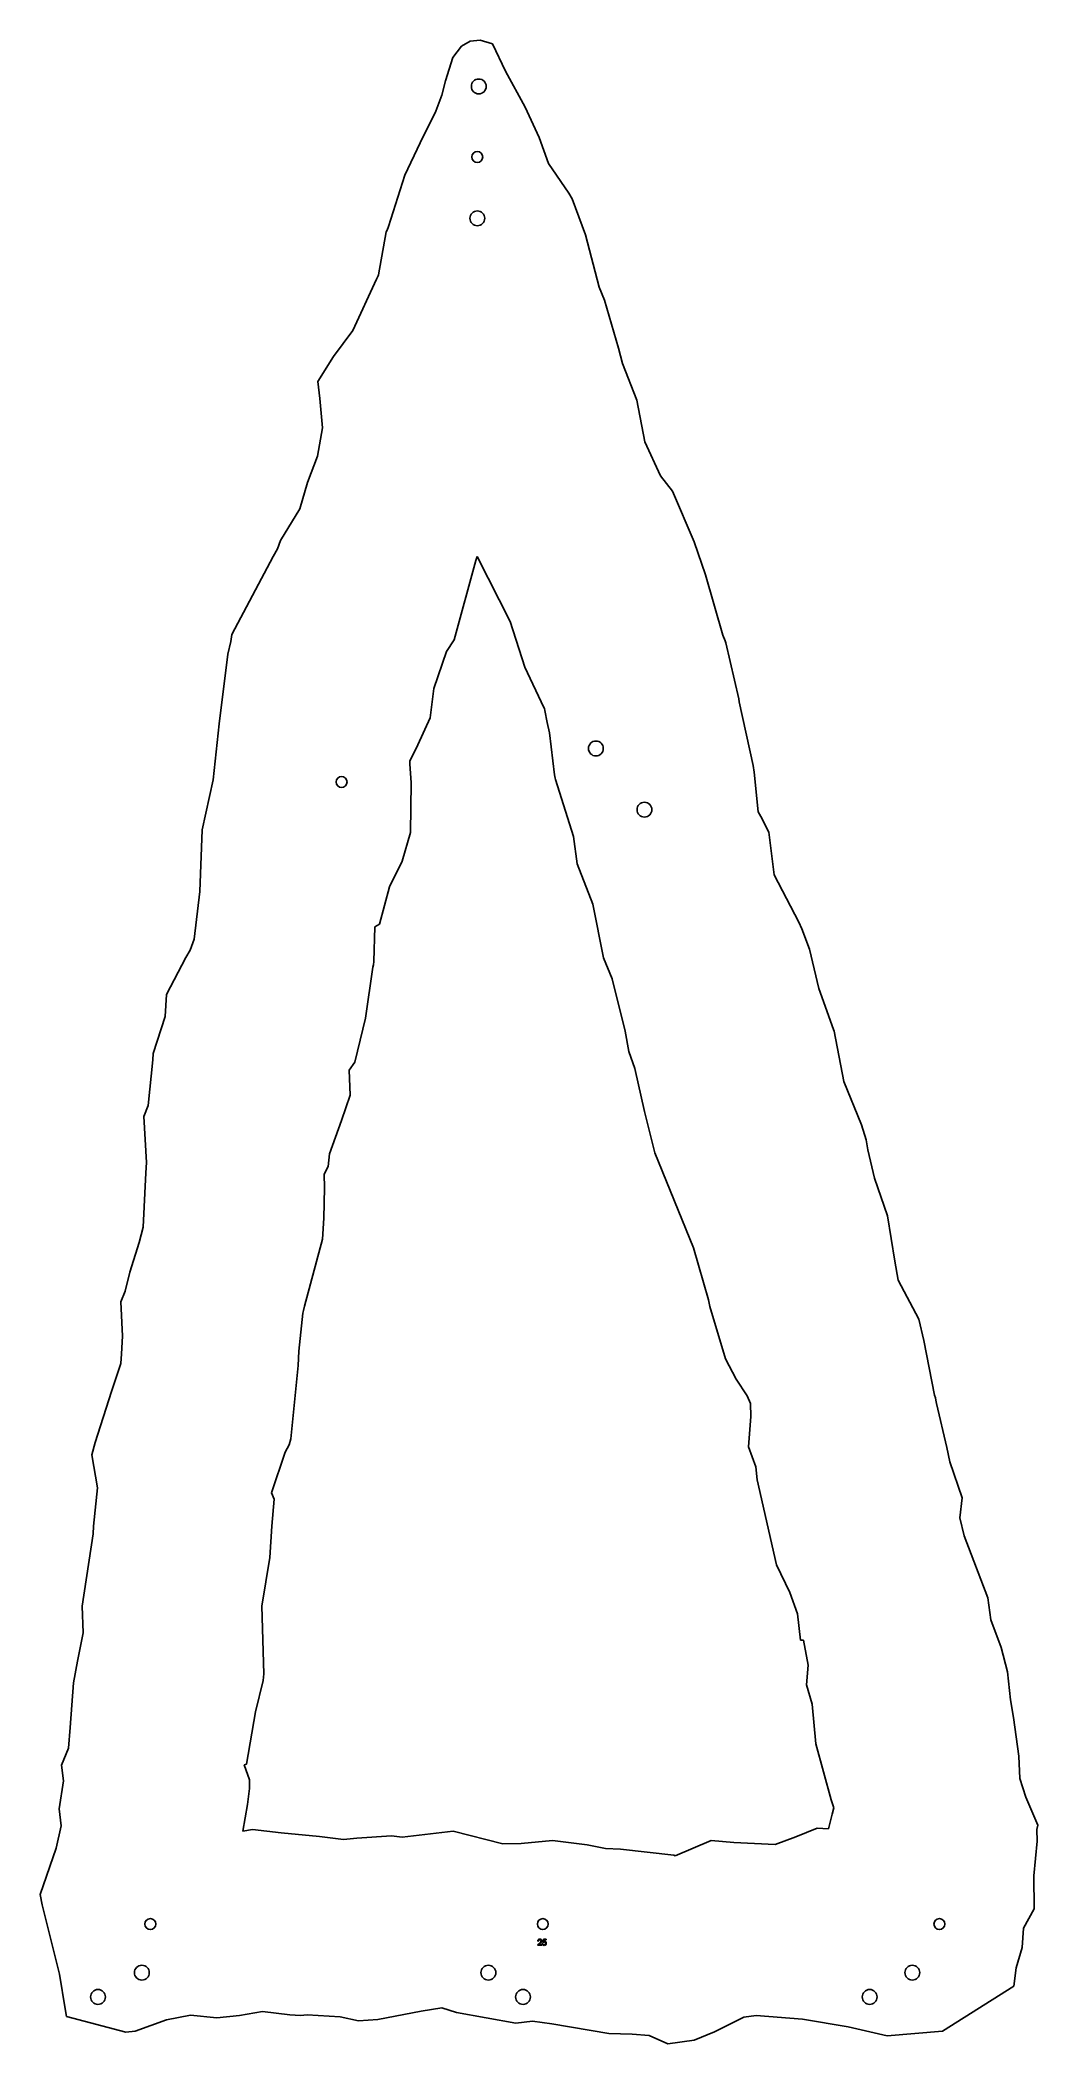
# Model space of a CAD drawing. Header units: millimetres. Extents: x 92 to 914, y 157 to 1808.
import ezdxf

# ---------------------------------------------------------------- set-up
doc = ezdxf.new("R2010")
doc.units = ezdxf.units.MM
doc.linetypes.add('SLD-Durchgehend', pattern=[0])

msp = doc.modelspace()

# ---------------------------------------------------------------- linework, layer by layer
at = {"color": 7, "linetype": 'SLD-Durchgehend', "lineweight": 25}
for p, q in [((432.3, 1794), (439.4, 1803.2)), ((439.4, 1803.2), (446.4, 1807.3)), ((446.4, 1807.3), (454.8, 1808.3)), ((454.8, 1808.3), (464.9, 1805.2)), ((464.9, 1805.2), (475.7, 1782.8)), ((426.3, 1774.6), (432.3, 1794)), ((423.3, 1763), (426.3, 1774.6)), ((475.7, 1782.8), (491.9, 1753)), ((418.2, 1749.8), (423.3, 1763)), ((491.9, 1753), (503.3, 1728.1)), ((405.3, 1723.6), (418.2, 1749.8)), ((392.6, 1696.9), (405.3, 1723.6)), ((503.3, 1728.1), (511, 1706.5)), ((511, 1706.5), (527.8, 1682.1)), ((379.2, 1654.7), (392.6, 1696.9)), ((527.8, 1682.1), (530.6, 1677.4)), ((530.6, 1677.4), (541.5, 1647.8)), ((377.3, 1650.2), (378.1, 1651.6)), ((378.1, 1651.6), (379.2, 1654.7)), ((371, 1614.9), (377.3, 1650.2)), ((541.5, 1647.8), (552.8, 1604.8)), ((350, 1569), (369.5, 1611.3)), ((369.5, 1611.3), (370.7, 1614)), ((370.7, 1614), (371, 1614.9)), ((552.8, 1604.8), (557.2, 1594.1)), ((557.2, 1594.1), (568.6, 1554.5)), ((334.1, 1547.7), (350, 1569)), ((568.6, 1554.5), (571.9, 1542)), ((321, 1527), (334.1, 1547.7)), ((571.9, 1542), (583.6, 1511.7)), ((322.8, 1513), (321, 1527)), ((324.9, 1488.9), (322.8, 1513)), ((583.6, 1511.7), (590.2, 1477.4)), ((320.9, 1465.5), (324.9, 1488.9)), ((590.2, 1477.4), (603.2, 1449.4)), ((312.5, 1443.8), (320.9, 1465.5)), ((306.2, 1422.2), (312.5, 1443.8)), ((603.2, 1449.4), (613, 1436.8)), ((613, 1436.8), (631, 1394.9)), ((290.3, 1396.1), (306.2, 1422.2)), ((284.2, 1382.9), (287.8, 1389.1)), ((287.8, 1389.1), (290.3, 1396.1)), ((631, 1394.9), (640.3, 1367.8)), ((250.3, 1318.6), (284.2, 1382.9)), ((433.3, 1314.1), (451.2, 1379.5)), ((451.2, 1379.5), (452.2, 1382.8)), ((452.2, 1382.8), (479.3, 1329.3)), ((640.3, 1367.8), (654.5, 1318.1)), ((479.3, 1329.3), (491.4, 1291.6)), ((247.1, 1302.5), (249.4, 1312.9)), ((249.4, 1312.9), (250.3, 1318.6)), ((416.5, 1274), (426.9, 1304.6)), ((426.9, 1304.6), (433.3, 1314.1)), ((654.5, 1318.1), (656.5, 1313.5)), ((656.5, 1313.5), (657, 1311.7)), ((657, 1311.7), (667.6, 1265.6)), ((239.9, 1244.9), (247.1, 1302.5)), ((491.4, 1291.6), (507.1, 1258.6)), ((413.6, 1250), (416.5, 1274)), ((507.1, 1258.6), (507.6, 1257.7)), ((507.6, 1257.7), (507.9, 1255.9)), ((507.9, 1255.9), (509.8, 1246.1)), ((667.6, 1265.6), (667.9, 1263.1)), ((667.9, 1263.1), (679.5, 1210.6)), ((234.8, 1198.8), (239.9, 1244.9)), ((403.3, 1227.6), (413.6, 1250)), ((509.8, 1246.1), (511.7, 1237.5)), ((396.8, 1214.2), (403.3, 1227.6)), ((511.7, 1237.5), (516, 1202.9)), ((396.7, 1212.1), (396.8, 1214.2)), ((397.8, 1196.3), (396.7, 1212.1)), ((679.5, 1210.6), (680.3, 1205.3)), ((680.3, 1205.3), (683.7, 1172.6)), ((225.9, 1157.7), (234.8, 1198.8)), ((397.5, 1155.4), (397.8, 1196.3)), ((516, 1202.9), (516.5, 1200.2)), ((516.5, 1200.2), (516.7, 1199.2)), ((516.7, 1199.2), (531.5, 1152.1)), ((683.7, 1172.6), (685.9, 1168.6)), ((224, 1106.8), (225.9, 1157.7)), ((685.9, 1168.6), (692.4, 1155.8)), ((692.4, 1155.8), (696.8, 1120.5)), ((390.4, 1131.9), (397.5, 1155.4)), ((531.5, 1152.1), (534.6, 1129.6)), ((380.2, 1110.7), (390.4, 1131.9)), ((534.6, 1129.6), (547.6, 1096.5)), ((219.4, 1067.5), (224, 1106.8)), ((371.8, 1080.1), (380.2, 1110.7)), ((696.8, 1120.5), (717.2, 1081.6)), ((556.4, 1052.2), (547.6, 1096.5)), ((367.3, 1049.3), (367.9, 1077.9)), ((367.9, 1077.9), (371.8, 1080.1)), ((717.2, 1081.6), (719.6, 1076.2)), ((719.6, 1076.2), (726, 1059.5)), ((212.4, 1052.6), (216.1, 1058.5)), ((216.1, 1058.5), (219.4, 1067.5)), ((726, 1059.5), (733.5, 1027)), ((196.6, 1022.1), (212.4, 1052.6)), ((360.4, 1002.6), (366.4, 1044.6)), ((366.4, 1044.6), (366.9, 1046.5)), ((366.9, 1046.5), (367.3, 1049.3)), ((563.5, 1034.9), (556.4, 1052.2)), ((563.5, 1034.9), (574.2, 991.8)), ((733.5, 1027), (745.5, 993.3)), ((195.4, 1003.9), (196.6, 1022.1)), ((185.5, 973.5), (195.4, 1003.9)), ((351.6, 966.4), (360.4, 1002.6)), ((574.2, 991.8), (577.1, 975.2)), ((745.5, 993.3), (746.2, 991.9)), ((746.2, 991.9), (754, 950.4)), ((577.1, 975.2), (582.2, 961)), ((181.4, 930.7), (185.3, 968.3)), ((185.3, 968.3), (185.5, 973.5)), ((346.8, 959.7), (351.6, 966.4)), ((347.8, 939), (346.8, 959.7)), ((582.2, 961), (590, 925.6)), ((754, 950.4), (768.7, 914.7)), ((177.8, 921.5), (181.4, 930.7)), ((340.7, 918.3), (347.8, 939)), ((590, 925.6), (598.5, 891.5)), ((180, 883.7), (177.8, 921.5)), ((330.7, 890.8), (340.7, 918.3)), ((768.7, 914.7), (772.6, 902.2)), ((598.5, 891.5), (630.4, 813.3)), ((772.6, 902.2), (774, 894.2)), ((774, 894.2), (779.3, 870.6)), ((177.3, 830.3), (179.4, 875)), ((179.4, 875), (180, 883.7)), ((326.4, 873.9), (329.6, 880.3)), ((329.6, 880.3), (330.7, 890.8)), ((325.9, 837.9), (326.7, 862.7)), ((326.7, 862.7), (326.4, 873.9)), ((779.3, 870.6), (790.2, 839.6)), ((173.9, 817.7), (177.3, 830.3)), ((324.9, 820.4), (325.9, 837.9)), ((790.2, 839.6), (796, 802.4)), ((166.2, 793.2), (173.9, 817.7)), ((310.2, 765.2), (324.9, 820.4)), ((630.4, 813.3), (642.7, 770.6)), ((162.6, 777.5), (166.2, 793.2)), ((796, 802.4), (799, 786.7)), ((159, 768.9), (162.6, 777.5)), ((799, 786.7), (816, 754.7)), ((160.3, 740.5), (159, 768.9)), ((305.4, 728.3), (308.8, 759.4)), ((308.8, 759.4), (309.2, 761.7)), ((309.2, 761.7), (310.2, 765.2)), ((642.7, 770.6), (643.9, 765)), ((643.9, 765), (656.6, 722)), ((816, 754.7), (820, 737)), ((159.5, 726), (160.3, 740.5)), ((304.8, 716.5), (305.4, 728.3)), ((820, 737), (828.8, 692)), ((151.1, 694.9), (159, 718)), ((159, 718), (159.5, 726)), ((298.9, 656.1), (304.8, 716.5)), ((656.6, 722), (665.6, 705)), ((137.9, 653), (151.1, 694.9)), ((665.6, 705), (674.6, 691.3)), ((674.6, 691.3), (677.4, 685.2)), ((677.4, 685.2), (677.5, 674.4)), ((828.8, 692), (829.6, 689.8)), ((829.6, 689.8), (830, 687.7)), ((830, 687.7), (830.4, 685)), ((830.4, 685), (839, 648.8)), ((677.5, 674.4), (675.6, 649.5)), ((135, 642.9), (137.9, 653)), ((283, 611.6), (294.1, 645)), ((294.1, 645), (297.4, 650.9)), ((297.4, 650.9), (298.9, 656.1)), ((675.6, 649.5), (681.7, 632.9)), ((839, 648.8), (841.4, 637.1)), ((139.6, 615.5), (135, 642.9)), ((681.7, 632.9), (682.9, 622.2)), ((841.4, 637.1), (851.6, 607.5)), ((136.5, 584.1), (139.6, 615.5)), ((285.1, 606.3), (283, 611.6)), ((682.9, 622.2), (698.6, 552.3)), ((283.3, 584.1), (285.1, 606.3)), ((851.6, 607.5), (849.6, 590.9)), ((136.1, 577.6), (136.5, 584.1)), ((281.6, 558.3), (283.3, 584.1)), ((849.6, 590.9), (853.3, 576.1)), ((127.2, 518.2), (136.1, 577.6)), ((853.3, 576.1), (872.7, 525)), ((275.1, 518.1), (281.6, 558.3)), ((698.6, 552.3), (709.6, 529.4)), ((709.6, 529.4), (716.1, 511.8)), ((128, 496.2), (127.2, 518.2)), ((276.6, 462.4), (275.1, 518.1)), ((716.1, 511.8), (718.4, 490.2)), ((872.7, 525), (875.2, 506.8)), ((123.3, 472.7), (128, 496.2)), ((875.2, 506.8), (883.8, 484.2)), ((718.4, 490.2), (720.8, 490.1)), ((720.8, 490.1), (724.8, 469.5)), ((883.8, 484.2), (889, 464.1)), ((120, 454.9), (123.3, 472.7)), ((276, 456.9), (276.6, 462.4)), ((724.8, 469.5), (723.5, 453.2)), ((889, 464.1), (891.4, 441)), ((117.3, 418.2), (120, 454.9)), ((269.9, 431.2), (276, 456.9)), ((723.5, 453.2), (728, 437.4)), ((262.3, 388), (269.9, 431.2)), ((728, 437.4), (731, 404.6)), ((891.4, 441), (893.8, 426.4)), ((115.7, 401.2), (117.3, 418.2)), ((893.8, 426.4), (898.2, 394.5)), ((110, 387.1), (115.7, 401.2)), ((731, 404.6), (743.8, 358.5)), ((111.7, 374.3), (110, 387.1)), ((260.5, 387.5), (262.3, 388)), ((264.8, 375), (260.5, 387.5)), ((898.2, 394.5), (898.9, 376.2)), ((108.2, 351.1), (111.7, 374.3)), ((263.2, 354.6), (264.9, 367.9)), ((264.9, 367.9), (264.8, 375)), ((898.9, 376.2), (903.9, 360.7)), ((109.8, 337.2), (108.2, 351.1)), ((259.3, 332.8), (263.2, 354.6)), ((744.6, 346.9), (741.5, 334.8)), ((743.8, 358.5), (745.8, 352.1)), ((745.8, 352.1), (744.6, 346.9)), ((903.9, 360.7), (913.9, 337.8)), ((105.7, 318.7), (109.8, 337.2)), ((267.4, 334.2), (259.3, 332.8)), ((291, 331.5), (267.4, 334.2)), ((322.4, 328.4), (291, 331.5)), ((432.5, 332.8), (390.6, 327.7)), ((473.4, 322.4), (432.5, 332.8)), ((732.3, 335.2), (714.6, 328)), ((741.5, 334.8), (732.3, 335.2)), ((913.9, 337.8), (913, 334.2)), ((913, 334.2), (913.3, 324.4)), ((92.4, 280.7), (105.7, 318.7)), ((342.1, 326), (322.4, 328.4)), ((353.2, 327), (342.1, 326)), ((381.8, 329), (353.2, 327)), ((390.6, 327.7), (381.8, 329)), ((488.6, 322.5), (473.4, 322.4)), ((514.3, 325), (488.6, 322.5)), ((542.7, 321.6), (514.3, 325)), ((558, 318.6), (542.7, 321.6)), ((570.3, 317.8), (558, 318.6)), ((614.3, 313), (570.3, 317.8)), ((644.9, 325), (615.2, 312.4)), ((663.7, 323.4), (644.9, 325)), ((697.5, 321.8), (663.7, 323.4)), ((714.6, 328), (697.5, 321.8)), ((913.3, 324.4), (910.5, 296)), ((615.2, 312.4), (614.3, 313)), ((94, 272.2), (92.4, 280.7)), ((910.5, 296), (910.8, 268.8)), ((108.5, 215), (94, 272.2)), ((910.8, 268.8), (902.1, 252.8)), ((902.1, 252.8), (900.9, 236.9)), ((900.9, 236.9), (896.1, 220.3)), ((113, 186.3), (108.5, 215)), ((896.1, 220.3), (894, 205.1)), ((894, 205.1), (835.5, 167.9)), ((114.2, 180), (113, 186.3)), ((275.4, 184.2), (256.5, 180.8)), ((298, 181.4), (275.4, 184.2)), ((406.2, 184.4), (370.4, 177.7)), ((423.3, 187.1), (406.2, 184.4)), ((435.2, 183.5), (423.3, 187.1)), ((484.2, 174.7), (435.2, 183.5)), ((162.9, 167.3), (114.2, 180)), ((170.7, 168.1), (162.9, 167.3)), ((196.4, 177.4), (170.7, 168.1)), ((216.3, 181.2), (196.4, 177.4)), ((237.9, 179), (216.3, 181.2)), ((256.5, 180.8), (237.9, 179)), ((306.7, 180.9), (298, 181.4)), ((312.4, 181.5), (306.7, 180.9)), ((339.6, 179.8), (312.4, 181.5)), ((354.5, 176.4), (339.6, 179.8)), ((370.4, 177.7), (354.5, 176.4)), ((497.7, 176.2), (484.2, 174.7)), ((513.8, 174.1), (497.7, 176.2)), ((560.6, 166), (513.8, 174.1)), ((580, 165.5), (560.6, 166)), ((594, 164.3), (580, 165.5)), ((647.6, 167.4), (630.8, 160.6)), ((671.9, 179.4), (647.6, 167.4)), ((681.9, 181), (671.9, 179.4)), ((720, 178), (681.9, 181)), ((757.6, 171.7), (720, 178)), ((789.9, 164.2), (757.6, 171.7)), ((835.5, 167.9), (789.9, 164.2)), ((609.2, 157.5), (594, 164.3)), ((630.8, 160.6), (609.2, 157.5))]:
    msp.add_line(p, q, dxfattribs=at)
at = {"color": 2, "linetype": 'SLD-Durchgehend', "lineweight": 25, "true_color": 0xffff00}
for p, q in [((502, 238.8), (504, 240.8)), ((505.4, 238.8), (502, 238.8)), ((502.7, 242.2), (502.2, 242.2)), ((504.3, 240.6), (503.1, 239.3)), ((503.1, 239.3), (505.4, 239.3)), ((505.4, 239.3), (505.4, 238.8)), ((505.9, 240.1), (506.4, 240.1)), ((506.4, 241.3), (507, 243.8)), ((507, 243.8), (509, 243.8)), ((507.3, 243.3), (507, 241.9)), ((509, 243.3), (507.3, 243.3)), ((509, 243.8), (509, 243.3))]:
    msp.add_line(p, q, dxfattribs=at)
at = {"color": 2, "linetype": 'SLD-Durchgehend', "lineweight": 25, "true_color": 0xffff00, "flags": 128}
for points in [[(507.5, 241.5), (506.9, 241.4), (506.4, 241.3)], [(507, 241.9), (507.4, 242), (507.6, 242)]]:
    msp.add_lwpolyline(points, dxfattribs=at)
at = {"color": 7, "linetype": 'SLD-Durchgehend', "lineweight": 25}
for centre, radius in [((453.6, 1770.1), 6.12), ((452.3, 1712), 4.5), ((452.4, 1661.5), 6.12), ((550, 1224.7), 6.12), ((340.6, 1197.1), 4.5), ((590, 1174.3), 6.12), ((183.2, 256.2), 4.5), ((506.3, 256.2), 4.5), ((832.8, 256.2), 4.5), ((176.2, 216.2), 6.12), ((461.5, 216.2), 6.12), ((810.5, 216.2), 6.12), ((140.1, 196.2), 6.12), ((490, 196.2), 6.12), ((775.4, 196.2), 6.12)]:
    msp.add_circle(centre, radius, dxfattribs=at)
at = {"color": 2, "linetype": 'SLD-Durchgehend', "lineweight": 25, "true_color": 0xffff00}
for centre, radius, start, end in [((503.8, 242.3), 1.62, 89.7556, 181.4974), ((503.8, 242.2), 1.15, 89.4909, 180.2609), ((503.9, 242.4), 1.47, 359.187, 91.7322), ((503.9, 242.3), 1.05, 1.7591, 92.123), ((502.7, 242.6), 2.17, 303.8727, 352.7787), ((502.7, 242.7), 2.64, 307.6065, 353.5535), ((507.5, 240.2), 1.53, 184.5602, 269.9336), ((507.4, 240.2), 1.09, 190.0307, 271.6915), ((507.6, 240.4), 1.11, 359.9114, 95.1539), ((507.5, 240.4), 1.25, 269.1173, 0.8375), ((507.5, 240.3), 1.7, 268.364, 2.2254), ((507.6, 240.5), 1.55, 356.9517, 90.8312)]:
    msp.add_arc(centre, radius, start, end, dxfattribs=at)

doc.saveas('drawing.dxf')
